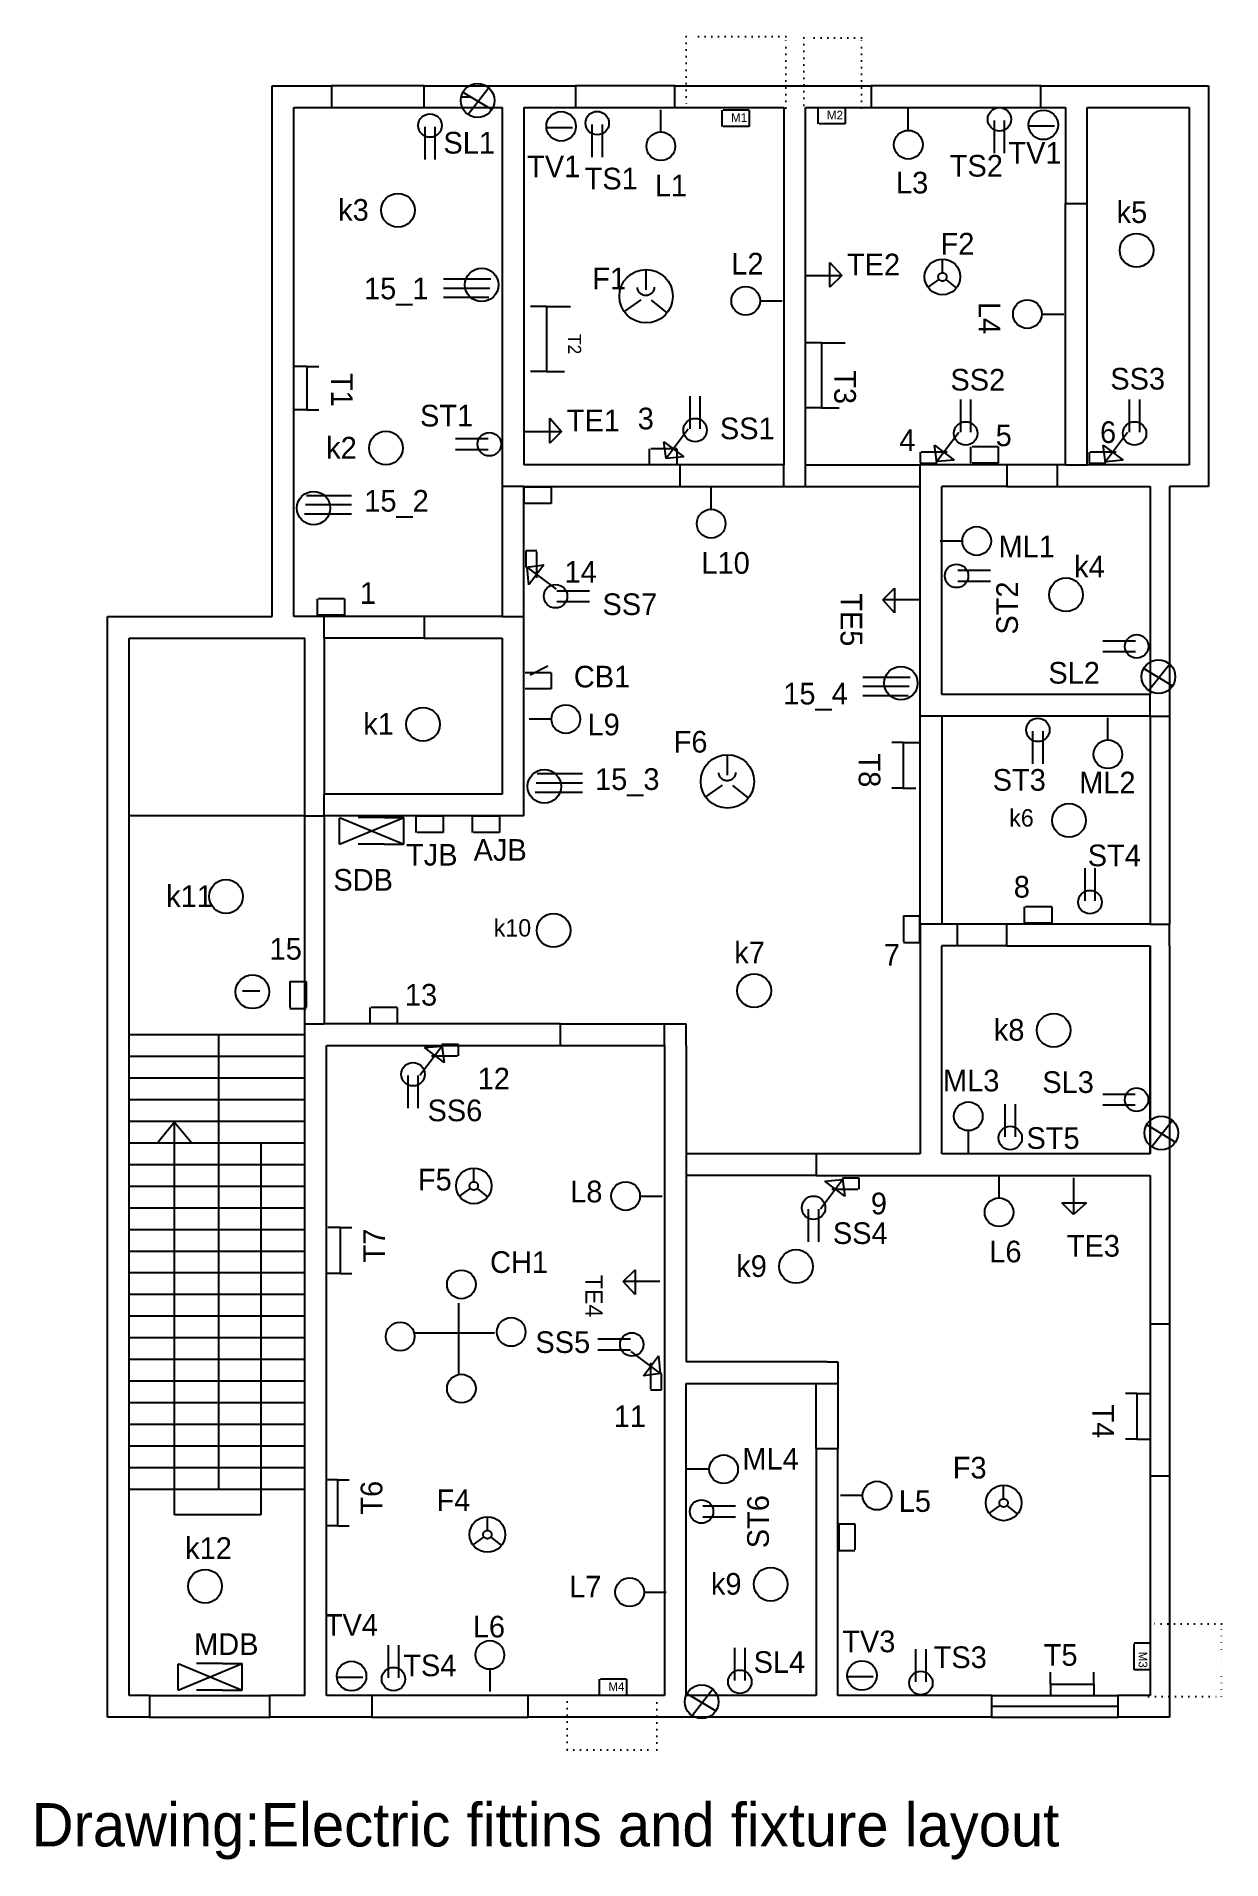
# Model space of a CAD drawing. Header units: inches. Extents: x -643 to -96, y -600 to 241.
import ezdxf

# ---------------------------------------------------------------- set-up
doc = ezdxf.new("R2010")
doc.units = ezdxf.units.IN
doc.header["$MEASUREMENT"] = 0
doc.linetypes.add('ACAD_ISO03W100', pattern=[30, 12, -18])
doc.linetypes.add('ACAD_ISO07W100', pattern=[3, 0, -3])
for name, color, linetype in [('centre', 7, 'ACAD_ISO03W100'), ('LIN2', 7, 'ACAD_ISO07W100'), ('line', 7, 'ACAD_ISO03W100')]:
    doc.layers.add(name, color=color, linetype=linetype)

msp = doc.modelspace()

# ---------------------------------------------------------------- linework, layer by layer
for p, q in [((-533.84, 218.3), (-509.84, 218.3)), ((-533.84, -26.7), (-533.84, 218.3)), ((-509.84, 218.3), (-506.46, 218.3)), ((-509.84, 218.3), (-506.46, 218.3)), ((-506.46, 218.3), (-506.46, 208.3)), ((-463.78, 218.3), (-506.46, 218.3)), ((-463.78, 218.3), (-427.84, 218.3)), ((-463.78, 218.3), (-427.84, 218.3)), ((-463.78, 208.3), (-463.78, 218.3)), ((-446.7, 213.3), (-442.42, 213.3)), ((-445.88, 215.4), (-432.58, 207.33)), ((-433.92, 217.32), (-443.5, 205.1)), ((-427.84, 218.3), (-393.95, 218.3)), ((-393.95, 218.3), (-393.95, 208.3)), ((-348.04, 218.3), (-393.95, 218.3)), ((-348.04, 218.3), (-297.84, 218.3)), ((-348.04, 208.3), (-348.04, 218.3)), ((-297.84, 218.3), (-257.51, 218.3)), ((-257.51, 218.3), (-257.51, 208.3)), ((-179.27, 218.3), (-257.51, 218.3)), ((-179.27, 218.3), (-167.84, 218.3)), ((-179.27, 208.3), (-179.27, 218.3)), ((-167.84, 218.3), (-101.84, 218.3)), ((-101.84, 218.3), (-101.84, 33.3)), ((-523.84, 208.3), (-509.84, 208.3)), ((-523.84, -26.7), (-523.84, 208.3)), ((-509.84, 208.3), (-506.46, 208.3)), ((-506.46, 208.3), (-463.78, 208.3)), ((-463.78, 208.3), (-427.84, 208.3)), ((-427.84, 208.3), (-427.84, 33.3)), ((-417.84, 208.3), (-393.95, 208.3)), ((-417.84, 208.3), (-417.84, 43.3)), ((-393.95, 208.3), (-348.04, 208.3)), ((-354.57, 197.05), (-354.57, 207.27)), ((-348.04, 208.3), (-297.84, 208.3)), ((-297.84, 208.3), (-297.84, 43.3)), ((-287.84, 43.3), (-287.84, 208.3)), ((-287.84, 208.3), (-257.51, 208.3)), ((-257.51, 208.3), (-257.51, 208.14)), ((-257.51, 208.3), (-179.27, 208.3)), ((-240.36, 197.77), (-240.36, 207.99)), ((-200.74, 202.25), (-200.74, 187.22)), ((-195.93, 187.22), (-195.93, 202.25)), ((-179.27, 208.3), (-167.84, 208.3)), ((-167.84, 208.3), (-167.84, 163.92)), ((-167.84, 208.3), (-167.84, 163.92)), ((-157.84, 208.3), (-110.84, 208.3)), ((-157.84, 163.92), (-157.84, 208.3)), ((-110.84, 208.3), (-110.84, 43.3)), ((-463.5, 199.38), (-463.5, 184.34)), ((-458.69, 184.34), (-458.69, 199.38)), ((-386.33, 200.48), (-386.33, 185.45)), ((-381.51, 185.45), (-381.51, 200.48)), ((-167.84, 163.92), (-157.84, 163.92)), ((-167.84, 43.3), (-167.84, 163.92)), ((-157.84, 43.3), (-157.84, 163.92)), ((-276.51, 125.4), (-276.51, 136.83)), ((-276.51, 136.83), (-271.09, 130.82)), ((-224.62, 132.04), (-224.62, 138.33)), ((-432.97, 129.07), (-454.78, 129.07)), ((-361.35, 124.1), (-361.35, 133.53)), ((-287.94, 130.82), (-271.09, 130.82)), ((-271.09, 130.82), (-276.51, 125.4)), ((-226.2, 129), (-231.35, 125.4)), ((-223.1, 128.9), (-218.19, 124.98)), ((-433.44, 124.81), (-454.78, 124.81)), ((-433.92, 120.54), (-454.78, 120.54)), ((-363.73, 119.53), (-371.46, 114.13)), ((-359.08, 119.38), (-351.72, 113.49)), ((-308.78, 119.06), (-298.56, 119.06)), ((-407.26, 116.41), (-414.74, 116.41)), ((-407.26, 116.41), (-407.26, 86.41)), ((-178.82, 112.94), (-168.6, 112.94)), ((-280.47, 99.65), (-287.94, 99.65)), ((-280.47, 99.65), (-280.47, 69.65)), ((-517.92, 88.68), (-523.42, 88.68)), ((-517.92, 88.68), (-517.92, 68.68)), ((-517.92, 88.68), (-512.42, 88.68)), ((-407.26, 86.41), (-414.74, 86.41)), ((-407.26, 86.41), (-399.01, 86.41)), ((-517.92, 68.68), (-523.42, 68.68)), ((-517.92, 68.68), (-512.42, 68.68)), ((-341.15, 75.01), (-341.15, 59.98)), ((-336.34, 59.98), (-336.34, 75.01)), ((-280.47, 69.65), (-287.94, 69.65)), ((-280.47, 69.65), (-272.22, 69.65)), ((-216.31, 73.49), (-216.31, 58.46)), ((-211.49, 58.46), (-211.49, 73.49)), ((-138.39, 73.48), (-138.39, 58.45)), ((-133.58, 58.45), (-133.58, 73.48)), ((-405.79, 53.41), (-405.79, 64.83)), ((-405.79, 64.83), (-400.38, 58.82)), ((-341.97, 59.83), (-352.09, 46.35)), ((-434.31, 55.3), (-449.34, 55.3)), ((-417.23, 58.82), (-400.38, 58.82)), ((-400.38, 58.82), (-405.79, 53.41)), ((-352.09, 46.35), (-353.16, 53.93)), ((-353.16, 53.93), (-344.02, 47.07)), ((-227.24, 44.83), (-228.32, 52.41)), ((-228.32, 52.41), (-219.18, 45.55)), ((-217.12, 58.31), (-227.24, 44.83)), ((-149.32, 44.82), (-150.4, 52.4)), ((-150.4, 52.4), (-141.26, 45.54)), ((-139.21, 58.3), (-149.32, 44.82)), ((-449.34, 50.49), (-434.31, 50.49)), ((-345.84, 43.3), (-417.84, 43.3)), ((-344.02, 47.07), (-352.09, 46.35)), ((-345.84, 43.3), (-345.84, 33.3)), ((-297.84, 43.3), (-345.84, 43.3)), ((-297.84, 33.3), (-297.84, 43.3)), ((-287.84, 33.3), (-287.84, 43.3)), ((-287.84, 43.3), (-234.84, 43.3)), ((-234.91, 49.28), (-234.91, 44.15)), ((-234.91, 44.15), (-227.24, 44.15)), ((-224.84, 43.3), (-234.84, 43.3)), ((-234.84, 33.3), (-234.84, 43.3)), ((-224.84, 43.3), (-234.84, 43.3)), ((-227.24, 44.15), (-227.87, 49.28)), ((-219.18, 45.55), (-227.24, 44.83)), ((-194.84, 43.3), (-224.84, 43.3)), ((-171.71, 43.3), (-194.84, 43.3)), ((-194.84, 43.3), (-194.84, 33.3)), ((-171.71, 43.3), (-171.71, 33.3)), ((-167.84, 43.3), (-171.71, 43.3)), ((-167.84, 43.3), (-157.84, 43.3)), ((-110.84, 43.3), (-157.84, 43.3)), ((-156.99, 49.27), (-156.99, 44.13)), ((-156.99, 44.13), (-149.32, 44.13)), ((-149.32, 44.13), (-149.95, 49.27)), ((-141.26, 45.54), (-149.32, 44.82)), ((-518.11, 29.28), (-497.25, 29.28)), ((-417.84, 33.3), (-427.84, 33.3)), ((-427.84, 33.3), (-427.84, -26.7)), ((-417.84, 33.3), (-345.84, 33.3)), ((-417.84, -26.7), (-417.84, 33.3)), ((-345.84, 33.3), (-297.84, 33.3)), ((-331.34, 22.82), (-331.34, 33.04)), ((-297.84, 33.3), (-287.84, 33.3)), ((-287.84, 33.3), (-234.84, 33.3)), ((-234.84, 23.3), (-234.84, 33.3)), ((-224.84, -62.7), (-224.84, 33.3)), ((-194.84, 33.3), (-224.84, 33.3)), ((-194.84, 33.3), (-171.71, 33.3)), ((-171.71, 33.3), (-128.84, 33.3)), ((-128.84, 33.3), (-128.84, -62.7)), ((-101.84, 33.3), (-119.84, 33.3)), ((-119.84, 33.3), (-119.84, -72.7)), ((-519.06, 20.75), (-497.25, 20.75)), ((-518.59, 25.01), (-497.25, 25.01)), ((-234.84, -72.7), (-234.84, 23.3)), ((-411.72, 3.72), (-416.85, 3.72)), ((-416.85, 3.72), (-416.85, -3.95)), ((-215.43, 8.2), (-225.65, 8.2)), ((-416.85, -3.95), (-411.72, -3.32)), ((-416.17, -3.95), (-408.59, -2.87)), ((-402.69, -14.06), (-416.17, -3.95)), ((-415.45, -12.01), (-416.17, -3.95)), ((-408.59, -2.87), (-415.45, -12.01)), ((-202.48, -5.48), (-217.51, -5.48)), ((-387.51, -14.88), (-402.54, -14.88)), ((-252.16, -19), (-246.75, -13.58)), ((-246.75, -13.58), (-246.75, -25.01)), ((-217.51, -10.3), (-202.48, -10.3)), ((-402.54, -19.69), (-387.51, -19.69)), ((-235.31, -19), (-252.16, -19)), ((-246.75, -25.01), (-252.16, -19)), ((-609.84, -108.7), (-609.84, -26.7)), ((-609.84, -26.7), (-533.84, -26.7)), ((-509.84, -26.7), (-523.84, -26.7)), ((-509.84, -36.7), (-509.84, -26.7)), ((-463.84, -26.7), (-509.84, -26.7)), ((-427.84, -26.7), (-463.84, -26.7)), ((-463.84, -26.7), (-463.84, -31.7)), ((-463.84, -31.7), (-463.84, -36.7)), ((-427.84, -26.7), (-417.84, -26.7)), ((-417.84, -118.7), (-417.84, -26.7)), ((-599.84, -524.7), (-599.84, -36.7)), ((-599.84, -36.7), (-518.84, -36.7)), ((-518.84, -118.7), (-518.84, -36.7)), ((-509.84, -36.7), (-509.84, -108.7)), ((-463.84, -36.7), (-509.84, -36.7)), ((-463.84, -36.7), (-427.84, -36.7)), ((-427.84, -36.7), (-427.84, -108.7)), ((-135.61, -38.03), (-150.65, -38.03)), ((-150.65, -42.85), (-135.61, -42.85)), ((-119.73, -48.67), (-129.31, -60.88)), ((-239.5, -54.76), (-261.31, -54.76)), ((-131.69, -50.58), (-118.39, -58.66)), ((-239.97, -59.02), (-261.31, -59.02)), ((-240.45, -63.28), (-261.31, -63.28)), ((-128.84, -62.7), (-224.84, -62.7)), ((-128.84, -72.7), (-128.84, -62.7)), ((-405.04, -74), (-415.26, -74)), ((-224.84, -72.7), (-234.84, -72.7)), ((-234.84, -168.7), (-234.84, -72.7)), ((-128.84, -72.7), (-224.84, -72.7)), ((-224.84, -72.7), (-224.84, -168.7)), ((-148.27, -83.62), (-148.27, -73.4)), ((-128.84, -72.7), (-128.84, -168.7)), ((-128.84, -72.7), (-119.84, -72.7)), ((-119.84, -72.7), (-119.84, -168.7)), ((-183.01, -79.6), (-183.01, -94.63)), ((-178.19, -94.63), (-178.19, -79.6)), ((-323.81, -99.9), (-323.81, -90.47)), ((-242.7, -84.74), (-247.99, -84.74)), ((-242.7, -84.74), (-242.7, -105.97)), ((-411.65, -99.18), (-390.78, -99.18)), ((-609.84, -224.7), (-609.84, -108.7)), ((-499.84, -108.7), (-509.84, -108.7)), ((-509.84, -118.7), (-509.84, -108.7)), ((-427.84, -108.7), (-499.84, -108.7)), ((-412.6, -107.71), (-390.78, -107.71)), ((-412.12, -103.44), (-390.78, -103.44)), ((-326.19, -104.47), (-333.91, -109.87)), ((-321.54, -104.61), (-314.18, -110.5)), ((-242.7, -105.97), (-247.99, -105.97)), ((-242.7, -105.97), (-236.86, -105.97)), ((-518.84, -118.7), (-599.84, -118.7)), ((-518.84, -214.7), (-518.84, -118.7)), ((-518.84, -118.7), (-509.84, -118.7)), ((-509.84, -118.7), (-509.84, -214.7)), ((-417.84, -118.7), (-509.84, -118.7)), ((-502.82, -119.38), (-473.2, -131.72)), ((-502.82, -131.72), (-473.2, -119.38)), ((-482.27, -119.38), (-473.2, -119.38)), ((-473.2, -131.72), (-473.2, -119.38)), ((-158.95, -142.85), (-158.95, -157.89)), ((-154.14, -157.89), (-154.14, -142.85)), ((-234.84, -168.7), (-234.84, -274.7)), ((-224.84, -168.7), (-234.84, -168.7)), ((-217.67, -168.7), (-224.84, -168.7)), ((-217.67, -178.7), (-217.67, -168.7)), ((-194.84, -168.7), (-217.67, -168.7)), ((-128.84, -168.7), (-194.84, -168.7)), ((-194.84, -178.7), (-194.84, -168.7)), ((-128.84, -168.7), (-119.84, -168.7)), ((-119.84, -178.7), (-119.84, -168.7)), ((-224.84, -274.7), (-224.84, -178.7)), ((-217.67, -178.7), (-224.84, -178.7)), ((-194.84, -178.7), (-217.67, -178.7)), ((-194.84, -178.7), (-128.84, -178.7)), ((-128.84, -178.7), (-128.84, -274.7)), ((-128.84, -274.7), (-128.84, -178.7)), ((-119.84, -178.7), (-119.84, -284.7)), ((-550.78, -199.58), (-550.95, -199.58)), ((-539.61, -199.58), (-547.63, -199.58)), ((-543, -199.9), (-543, -199.9)), ((-518.84, -224.7), (-518.84, -214.7)), ((-518.84, -214.7), (-509.84, -214.7)), ((-400.84, -214.7), (-509.84, -214.7)), ((-400.84, -224.7), (-400.84, -214.7)), ((-400.84, -214.7), (-352.84, -214.7)), ((-352.84, -224.7), (-352.84, -214.7)), ((-352.84, -214.7), (-342.84, -214.7)), ((-342.84, -224.7), (-342.84, -214.7)), ((-609.84, -534.7), (-609.84, -224.7)), ((-518.84, -219.7), (-599.84, -219.7)), ((-558.66, -219.7), (-558.66, -429.7)), ((-518.84, -524.7), (-518.84, -224.7)), ((-508.84, -524.7), (-508.84, -224.7)), ((-508.84, -224.7), (-400.84, -224.7)), ((-465.71, -238.4), (-455.6, -224.93)), ((-463.66, -225.65), (-455.6, -224.93)), ((-454.52, -232.51), (-463.66, -225.65)), ((-447.93, -224.24), (-455.6, -224.24)), ((-455.6, -224.24), (-454.96, -229.38)), ((-455.6, -224.93), (-454.52, -232.51)), ((-447.93, -229.38), (-447.93, -224.24)), ((-400.84, -224.7), (-352.84, -224.7)), ((-352.84, -224.7), (-352.84, -524.7)), ((-342.84, -224.7), (-342.84, -274.7)), ((-518.84, -229.7), (-599.84, -229.7)), ((-518.84, -239.7), (-599.84, -239.7)), ((-471.34, -238.55), (-471.34, -253.59)), ((-466.53, -253.59), (-466.53, -238.55)), ((-518.84, -249.7), (-599.84, -249.7)), ((-195.77, -251.74), (-195.77, -266.77)), ((-190.96, -266.77), (-190.96, -251.74)), ((-135.65, -247.29), (-150.68, -247.29)), ((-150.68, -252.11), (-135.65, -252.11)), ((-518.84, -259.7), (-599.84, -259.7)), ((-578.9, -441.33), (-578.9, -260.11)), ((-118.43, -259.29), (-128.02, -271.51)), ((-212.68, -263.98), (-212.68, -274.2)), ((-130.4, -261.2), (-117.1, -269.28)), ((-518.84, -269.7), (-599.84, -269.7)), ((-539.2, -269.44), (-539.2, -441.33)), ((-282.84, -274.7), (-342.84, -274.7)), ((-342.84, -274.7), (-342.84, -284.7)), ((-234.84, -274.7), (-282.84, -274.7)), ((-282.84, -274.7), (-282.84, -284.7)), ((-128.84, -274.7), (-224.84, -274.7)), ((-518.84, -279.7), (-599.84, -279.7)), ((-440.86, -287.56), (-440.86, -281.27)), ((-282.84, -284.7), (-342.84, -284.7)), ((-342.84, -284.7), (-342.84, -370.7)), ((-282.84, -284.7), (-128.84, -284.7)), ((-263.1, -285.9), (-270.77, -285.9)), ((-270.77, -285.9), (-270.14, -291.04)), ((-263.1, -291.04), (-263.1, -285.9)), ((-198.51, -295.04), (-198.51, -284.83)), ((-164.14, -285.8), (-164.14, -302.65)), ((-128.84, -284.7), (-128.84, -353.13)), ((-119.84, -284.7), (-119.84, -353.13)), ((-518.84, -289.7), (-599.84, -289.7)), ((-442.44, -290.6), (-447.59, -294.2)), ((-439.35, -290.7), (-434.44, -294.62)), ((-364.17, -294.19), (-353.96, -294.19)), ((-280.89, -300.07), (-270.77, -286.59)), ((-278.83, -287.31), (-270.77, -286.59)), ((-269.69, -294.17), (-278.83, -287.31)), ((-270.77, -286.59), (-269.69, -294.17)), ((-518.84, -299.7), (-599.84, -299.7)), ((-286.52, -300.22), (-286.52, -315.25)), ((-281.7, -315.25), (-281.7, -300.22)), ((-164.14, -302.65), (-169.55, -297.24)), ((-169.55, -297.24), (-158.12, -297.24)), ((-158.12, -297.24), (-164.14, -302.65)), ((-518.84, -309.7), (-599.84, -309.7)), ((-502.41, -308.77), (-508.25, -308.77)), ((-502.41, -329.99), (-502.41, -308.77)), ((-502.41, -308.77), (-497.12, -308.77)), ((-518.84, -319.7), (-599.84, -319.7)), ((-518.84, -329.7), (-599.84, -329.7)), ((-502.41, -329.99), (-497.12, -329.99)), ((-371.89, -333.66), (-366.48, -328.25)), ((-355.04, -333.66), (-371.89, -333.66)), ((-366.48, -339.67), (-371.89, -333.66)), ((-366.48, -328.25), (-366.48, -339.67)), ((-518.84, -339.7), (-599.84, -339.7)), ((-448, -343.69), (-448, -376.09)), ((-518.84, -349.7), (-599.84, -349.7)), ((-128.84, -353.13), (-119.84, -353.13)), ((-128.84, -353.13), (-128.84, -423.55)), ((-119.84, -353.13), (-119.84, -423.55)), ((-518.84, -359.7), (-599.84, -359.7)), ((-467.88, -357.28), (-431.27, -357.28)), ((-368.56, -360.29), (-383.6, -360.29)), ((-518.84, -369.7), (-599.84, -369.7)), ((-383.6, -365.1), (-368.56, -365.1)), ((-368.41, -365.92), (-354.93, -376.04)), ((-362.52, -377.11), (-355.66, -367.98)), ((-355.66, -367.98), (-354.93, -376.04)), ((-354.93, -376.04), (-362.52, -377.11)), ((-354.25, -376.04), (-359.39, -376.67)), ((-354.25, -383.7), (-354.25, -376.04)), ((-277.84, -370.7), (-342.84, -370.7)), ((-277.84, -370.7), (-272.84, -370.7)), ((-272.84, -370.7), (-272.84, -380.7)), ((-518.84, -379.7), (-599.84, -379.7)), ((-359.39, -383.7), (-354.25, -383.7)), ((-342.84, -524.7), (-342.84, -380.7)), ((-342.84, -380.7), (-282.84, -380.7)), ((-282.84, -410.7), (-282.84, -380.7)), ((-282.84, -380.7), (-272.84, -380.7)), ((-272.84, -380.7), (-272.84, -410.7)), ((-134.92, -385.25), (-140.21, -385.25)), ((-134.92, -385.25), (-134.92, -406.48)), ((-518.84, -389.7), (-599.84, -389.7)), ((-518.84, -399.7), (-599.84, -399.7)), ((-518.84, -409.7), (-599.84, -409.7)), ((-282.84, -410.7), (-282.84, -524.7)), ((-282.84, -410.7), (-272.84, -410.7)), ((-272.84, -524.7), (-272.84, -410.7)), ((-134.92, -406.48), (-140.21, -406.48)), ((-134.92, -406.48), (-129.09, -406.48)), ((-518.84, -419.7), (-599.84, -419.7)), ((-332.21, -420.29), (-342.43, -420.29)), ((-503.63, -425.17), (-508.84, -425.17)), ((-503.63, -446.4), (-503.63, -425.17)), ((-503.63, -425.17), (-498.34, -425.17)), ((-196.38, -433.88), (-196.38, -427.59)), ((-119.84, -423.55), (-128.84, -423.55)), ((-128.84, -423.55), (-128.84, -524.7)), ((-119.84, -423.55), (-119.84, -534.7)), ((-518.84, -429.7), (-599.84, -429.7)), ((-320.16, -437.39), (-335.19, -437.39)), ((-261.44, -432.47), (-271.65, -432.47)), ((-197.96, -436.92), (-203.11, -440.53)), ((-194.87, -437.02), (-189.95, -440.95)), ((-539.2, -441.33), (-578.9, -441.33)), ((-434.58, -448.49), (-434.58, -442.2)), ((-335.19, -442.21), (-320.16, -442.21)), ((-503.63, -446.4), (-498.34, -446.4)), ((-436.17, -451.53), (-441.32, -455.14)), ((-433.07, -451.63), (-428.16, -455.56)), ((-362.33, -477.05), (-352.11, -477.05)), ((-480.34, -501.52), (-480.34, -516.56)), ((-475.53, -516.56), (-475.53, -501.52)), ((-320.51, -502.76), (-320.51, -517.79)), ((-315.7, -517.79), (-315.7, -502.76)), ((-236.99, -503.32), (-236.99, -518.35)), ((-232.17, -518.35), (-232.17, -503.32)), ((-577.35, -510), (-547.72, -522.34)), ((-577.35, -522.34), (-547.72, -510)), ((-556.79, -510), (-547.72, -510)), ((-547.72, -522.34), (-547.72, -510)), ((-433.48, -512.65), (-433.48, -522.87)), ((-174.76, -519.48), (-174.76, -513.98)), ((-174.76, -519.48), (-154.76, -519.48)), ((-174.76, -519.48), (-174.76, -524.7)), ((-154.76, -519.48), (-154.76, -513.98)), ((-154.76, -519.48), (-154.76, -524.7)), ((-590.53, -524.7), (-599.84, -524.7)), ((-590.53, -524.7), (-590.53, -534.7)), ((-590.53, -524.7), (-534.92, -524.7)), ((-518.84, -524.7), (-534.92, -524.7)), ((-534.92, -534.7), (-534.92, -524.7)), ((-487.72, -524.7), (-508.84, -524.7)), ((-487.72, -534.7), (-487.72, -524.7)), ((-415.94, -524.7), (-487.72, -524.7)), ((-352.84, -524.7), (-415.94, -524.7)), ((-415.94, -524.7), (-415.94, -534.7)), ((-282.84, -524.7), (-342.84, -524.7)), ((-342.51, -523.77), (-329.21, -531.84)), ((-330.54, -521.85), (-340.13, -534.07)), ((-201.92, -524.7), (-143.72, -524.7)), ((-201.92, -529.7), (-143.72, -529.7)), ((-590.53, -534.7), (-609.84, -534.7)), ((-590.53, -534.7), (-534.92, -534.7)), ((-509.84, -534.7), (-534.92, -534.7)), ((-487.72, -534.7), (-509.84, -534.7)), ((-487.72, -534.7), (-415.94, -534.7)), ((-343.84, -534.7), (-415.94, -534.7)), ((-273.84, -534.7), (-343.84, -534.7)), ((-201.92, -534.7), (-143.72, -534.7))]:
    msp.add_line(p, q)
at = {"color": 0}
for p, q in [((-201.92, -524.7), (-272.84, -524.7)), ((-201.92, -524.7), (-201.92, -534.7)), ((-128.84, -524.7), (-143.72, -524.7)), ((-143.72, -524.7), (-143.72, -534.7)), ((-201.92, -534.7), (-273.84, -534.7)), ((-119.84, -534.7), (-143.72, -534.7))]:
    msp.add_line(p, q, dxfattribs=at)
for centre, radius in [((-439.12, 211.54), 7.78), ((-461.09, 199.98), 5.42), ((-400.58, 199.6), 6.81), ((-383.92, 201.08), 5.42), ((-198.33, 202.85), 5.42), ((-178.05, 200.28), 6.81), ((-354.57, 190.43), 6.62), ((-240.36, 191.15), 6.62), ((-475.86, 160.88), 7.78), ((-135.06, 142.39), 7.78), ((-224.62, 130.11), 8.22), ((-437.24, 126.42), 7.71), ((-361.35, 121.19), 12.33), ((-315.4, 119.06), 6.62), ((-185.44, 112.94), 6.62), ((-338.75, 59.38), 5.42), ((-213.9, 57.86), 5.42), ((-135.98, 57.85), 5.42), ((-481.39, 51.1), 7.78), ((-433.71, 52.89), 5.42), ((-514.79, 23.4), 7.71), ((-331.34, 16.2), 6.62), ((-208.81, 8.2), 6.62), ((-218.11, -7.89), 5.42), ((-403.14, -17.29), 5.42), ((-167.59, -16.63), 7.78), ((-135.01, -40.44), 5.42), ((-243.77, -57.4), 7.71), ((-124.94, -54.45), 7.78), ((-464.28, -76.4), 7.78), ((-398.42, -74), 6.62), ((-180.6, -79), 5.42), ((-148.27, -90.24), 6.62), ((-323.81, -102.8), 12.33), ((-408.32, -105.06), 7.71), ((-166.21, -120.78), 7.78), ((-555.2, -155.9), 7.78), ((-156.55, -158.49), 5.42), ((-404.07, -171.55), 7.78), ((-543, -199.9), 7.78), ((-311.49, -199.38), 7.78), ((-173.31, -217.65), 7.78), ((-468.93, -237.95), 5.42), ((-212.68, -257.36), 6.62), ((-135.05, -249.7), 5.42), ((-123.64, -265.07), 7.78), ((-193.36, -267.37), 5.42), ((-440.86, -289.49), 8.22), ((-370.8, -294.19), 6.62), ((-284.11, -299.61), 5.42), ((-198.51, -301.67), 6.62), ((-292.17, -326.69), 7.78), ((-446.61, -334.98), 6.62), ((-474.85, -359.02), 6.62), ((-423.6, -356.93), 6.62), ((-367.96, -362.7), 5.42), ((-446.61, -383.05), 6.62), ((-325.59, -420.29), 6.62), ((-254.82, -432.47), 6.62), ((-196.38, -435.81), 8.22), ((-335.79, -439.8), 5.42), ((-434.58, -450.42), 8.22), ((-564.86, -474.29), 7.78), ((-368.95, -477.05), 6.62), ((-303.86, -473.37), 7.78), ((-433.48, -506.03), 6.62), ((-497.28, -515.77), 6.81), ((-477.94, -517.16), 5.42), ((-318.11, -518.4), 5.42), ((-261.77, -515.51), 6.81), ((-335.75, -527.63), 7.78), ((-234.58, -518.95), 5.42)]:
    msp.add_circle(centre, radius)
at = {"layer": 'centre'}
for p, q in [((-313.75, 207.08), (-326.25, 207.08)), ((-326.25, 199.58), (-326.25, 207.08)), ((-313.75, 207.08), (-313.75, 199.58)), ((-269.53, 208.21), (-282.03, 208.21)), ((-282.03, 200.71), (-282.03, 208.21)), ((-269.53, 208.21), (-269.53, 200.71)), ((-407.36, 199.11), (-393.79, 199.11)), ((-400.58, 199.6), (-400.58, 199.6)), ((-313.75, 199.58), (-326.25, 199.58)), ((-269.53, 200.71), (-282.03, 200.71)), ((-184.84, 199.8), (-171.26, 199.8)), ((-178.05, 200.28), (-178.05, 200.28)), ((-407.26, 116.41), (-396.26, 116.41)), ((-280.47, 99.65), (-269.47, 99.65)), ((-347.25, 50.8), (-359.75, 50.8)), ((-359.75, 43.3), (-359.75, 50.8)), ((-347.25, 50.8), (-347.25, 43.3)), ((-198.96, 51.63), (-211.46, 51.63)), ((-211.46, 44.13), (-211.46, 51.63)), ((-198.96, 51.63), (-198.96, 44.13)), ((-347.25, 43.3), (-359.75, 43.3)), ((-222.41, 49.28), (-234.91, 49.28)), ((-198.96, 44.13), (-211.46, 44.13)), ((-144.49, 49.27), (-156.99, 49.27)), ((-405.16, 33.07), (-417.66, 33.07)), ((-417.66, 25.57), (-417.66, 33.07)), ((-405.16, 25.57), (-417.66, 25.57)), ((-405.16, 33.07), (-405.16, 25.57)), ((-411.72, -8.78), (-411.72, 3.72)), ((-500.52, -18.56), (-513.02, -18.56)), ((-513.02, -26.06), (-513.02, -18.56)), ((-500.52, -18.56), (-500.52, -26.06)), ((-500.52, -26.06), (-513.02, -26.06)), ((-405.23, -52.58), (-417.73, -52.58)), ((-417.73, -60.08), (-417.73, -52.58)), ((-405.23, -52.58), (-405.23, -60.08)), ((-405.23, -60.08), (-417.73, -60.08)), ((-242.7, -84.74), (-234.92, -84.74)), ((-482.27, -119.38), (-502.82, -119.38)), ((-502.82, -131.72), (-502.82, -119.38)), ((-455.02, -118.86), (-467.52, -118.86)), ((-467.52, -126.36), (-467.52, -118.86)), ((-455.02, -118.86), (-455.02, -126.36)), ((-428.97, -118.86), (-441.47, -118.86)), ((-441.47, -126.36), (-441.47, -118.86)), ((-428.97, -118.86), (-428.97, -126.36)), ((-482.27, -131.72), (-502.82, -131.72)), ((-455.02, -126.36), (-467.52, -126.36)), ((-428.97, -126.36), (-441.47, -126.36)), ((-242.64, -164.86), (-242.64, -177.36)), ((-242.64, -164.86), (-235.14, -164.86)), ((-235.14, -164.86), (-235.14, -177.36)), ((-174.22, -160.65), (-186.72, -160.65)), ((-186.72, -168.15), (-186.72, -160.65)), ((-174.22, -168.15), (-186.72, -168.15)), ((-174.22, -160.65), (-174.22, -168.15)), ((-235.14, -177.36), (-242.64, -177.36)), ((-525.77, -195.19), (-525.77, -207.69)), ((-525.77, -195.19), (-518.27, -195.19)), ((-518.27, -195.19), (-518.27, -207.69)), ((-518.27, -207.69), (-525.77, -207.69)), ((-476.24, -207.2), (-488.74, -207.2)), ((-488.74, -214.7), (-488.74, -207.2)), ((-476.24, -207.2), (-476.24, -214.7)), ((-476.24, -214.7), (-488.74, -214.7)), ((-460.43, -229.38), (-447.93, -229.38)), ((-275.6, -291.04), (-263.1, -291.04)), ((-502.41, -329.99), (-508.84, -329.99)), ((-359.39, -371.2), (-359.39, -383.7)), ((-134.92, -385.25), (-128.84, -385.25)), ((-272.47, -445.42), (-272.47, -457.92)), ((-272.47, -445.42), (-264.97, -445.42)), ((-264.97, -445.42), (-264.97, -457.92)), ((-503.63, -446.4), (-508.84, -446.4)), ((-264.97, -457.92), (-272.47, -457.92)), ((-136.17, -512.91), (-136.17, -500.41)), ((-136.17, -500.41), (-128.67, -500.41)), ((-128.67, -512.91), (-128.67, -500.41)), ((-556.79, -510), (-577.35, -510)), ((-577.35, -522.34), (-577.35, -510)), ((-128.67, -512.91), (-136.17, -512.91)), ((-504.07, -516.25), (-490.5, -516.25)), ((-497.28, -515.77), (-497.28, -515.77)), ((-370.33, -517.18), (-382.83, -517.18)), ((-382.83, -524.68), (-382.83, -517.18)), ((-370.33, -517.18), (-370.33, -524.68)), ((-268.56, -515.99), (-254.98, -515.99)), ((-261.77, -515.51), (-261.77, -515.51)), ((-556.79, -522.34), (-577.35, -522.34)), ((-370.33, -524.68), (-382.83, -524.68))]:
    msp.add_line(p, q, dxfattribs=at)
at = {"layer": 'LIN2'}
for p, q in [((-296.95, 241.1), (-342.86, 241.1)), ((-342.86, 241.1), (-342.86, 207.51)), ((-296.95, 208.15), (-296.95, 241.1)), ((-262.04, 240.46), (-288.55, 240.46)), ((-288.55, 240.46), (-288.55, 204.92)), ((-262.04, 208.15), (-262.04, 240.46)), ((-95.84, -491.6), (-128.17, -491.6)), ((-95.84, -525.2), (-95.84, -491.6)), ((-397.81, -524.55), (-397.81, -549.75)), ((-356.42, -549.75), (-356.42, -524.55)), ((-129.47, -525.2), (-95.84, -525.2)), ((-397.81, -549.75), (-356.42, -549.75))]:
    msp.add_line(p, q, dxfattribs=at)
at = {"layer": 'line'}
for p, q in [((-414.89, -53.56), (-406.67, -49.45)), ((-482.27, -131.72), (-473.2, -131.72)), ((-578.9, -260.11), (-586.68, -269.44)), ((-578.9, -260.11), (-571.11, -269.44)), ((-556.79, -522.34), (-547.72, -522.34))]:
    msp.add_line(p, q, dxfattribs=at)
for centre, radius in [((-361.5, 125.38), 3.87), ((-224.62, 130.11), 1.93), ((-323.96, -98.61), 3.87), ((-440.86, -289.49), 1.93), ((-196.38, -435.81), 1.93), ((-434.58, -450.42), 1.93)]:
    msp.add_circle(centre, radius, dxfattribs=at)

# ---------------------------------------------------------------- texts
at = {"color": 1, "attachment_point": 1}
for s, insert, char_height, width in [('M1', (-322.18, 205.67), 4, 26.4816), ('M2', (-277.95, 206.8), 4, 26.4816), ('TE2', (-268.68, 140.83), 10, 26.4816), ('15_1', (-491.53, 129.79), 10, 35.1795), ('TE1', (-397.97, 68.83), 10, 26.4816), ('3', (-365.23, 69.74), 10, 12.2768), ('4', (-244.54, 59.77), 10, 12.2768), ('5', (-200.07, 61.97), 10, 12.2768), ('6', (-151.91, 63.45), 10, 12.2768), ('15_2', (-491.4, 31.75), 10, 35.1795), ('14', (-399.01, -1.05), 10, 12.2768), ('1', (-493.42, -10.81), 10, 12.2768), ('15_4', (-298.06, -57.27), 10, 35.1795), ('15_3', (-384.93, -96.71), 10, 35.1795), ('SDB', (-505.67, -143.23), 10, 23.8483), ('8', (-191.7, -146.42), 10, 12.2768), ('15', (-535.09, -175.07), 10, 13.0568), ('7', (-251.67, -177.86), 10, 12.2768), ('13', (-472.65, -196.26), 10, 12.2768), ('12', (-439.09, -234.97), 10, 12.2768), ('9', (-257.66, -292.62), 10, 12.2768), ('11', (-376.29, -390.85), 10, 12.2768), ('MDB', (-569.94, -496.04), 10, 26.3153), ('M4', (-378.76, -518.59), 4, 26.4816)]:
    msp.add_mtext(s, dxfattribs=dict(at, insert=insert, char_height=char_height, width=width))
at = {"attachment_point": 1}
for s, insert, char_height, width in [('SL1', (-454.88, 197.04), 10, 26.4816), ('TS2', (-221.24, 186.41), 10, 26.4816), ('TS1', (-389.74, 180.49), 10, 26.4816), ('L1', (-357.33, 177.29), 10, 33.4564), ('L3', (-246.04, 178.64), 10, 26.4816), ('k3', (-503.45, 166.05), 10, 16.9785), ('k5', (-144.26, 165.01), 10, 16.9785), ('F2', (-225.48, 150.44), 10, 26.4816), ('L2', (-322.05, 141.22), 10, 33.4564), ('F1', (-386.19, 134.39), 10, 39.7224), ('SS2', (-220.93, 87.65), 10, 26.4816), ('SS3', (-147.17, 88.1), 10, 26.4816), ('ST1', (-465.67, 71.07), 10, 26.4816), ('SS1', (-327.31, 65.18), 10, 26.4816), ('k2', (-508.98, 56.27), 10, 16.9785), ('ML1', (-198.77, 10.69), 10, 26.4816), ('L10', (-335.84, 3.08), 10, 26.4816), ('k4', (-163.86, 1.38), 10, 16.9785), ('SS7', (-381.49, -15.98), 10, 26.4816), ('SL2', (-175.75, -47.63), 10, 26.4816), ('k1', (-491.87, -71.24), 10, 16.9785), ('L9', (-388.38, -71.51), 10, 26.4816), ('F6', (-348.65, -79.46), 10, 39.7224), ('ST3', (-201.44, -97.08), 10, 26.4816), ('ML2', (-161.54, -98.28), 10, 26.4816), ('k6', (-193.8, -115.61), 8, 16.9785), ('ST4', (-157.58, -131.93), 10, 26.4816), ('k11', (-582.8, -150.74), 10, 16.9785), ('k10', (-431.66, -166.38), 8, 16.9785), ('k7', (-320.69, -176.76), 10, 16.9785), ('k8', (-200.9, -212.48), 10, 16.9785), ('ML3', (-224.35, -235.87), 10, 26.4816), ('SL3', (-178.55, -236.59), 10, 26.4816), ('SS6', (-462.22, -249.64), 10, 26.4816), ('ST5', (-185.85, -262.41), 10, 26.4816), ('F5', (-466.65, -281.61), 10, 26.4816), ('L8', (-396.39, -287.09), 10, 26.4816), ('SS4', (-275.17, -306.3), 10, 26.4816), ('CH1', (-433.36, -319.66), 10, 27.1929), ('L6', (-203.01, -314.78), 10, 26.4816), ('TE3', (-167.23, -312.14), 10, 26.4816), ('k9', (-319.76, -321.52), 10, 16.9785), ('SS5', (-412.45, -356.62), 10, 26.4816), ('ML4', (-316.93, -410.42), 10, 26.4816), ('F3', (-219.86, -414.56), 10, 26.4816), ('F4', (-458.07, -429.63), 10, 26.4816), ('L5', (-244.77, -429.97), 10, 26.4816), ('k12', (-574.06, -451.67), 10, 16.9785), ('L7', (-396.85, -469.49), 10, 26.4816), ('k9', (-331.45, -468.2), 10, 16.9785), ('L6', (-441.33, -487.93), 10, 26.4816), ('SL4', (-311.75, -504.29), 10, 26.4816), ('TS3', (-228.68, -502.08), 10, 26.4816), ('T5', (-177.88, -501.03), 10, 26.4816), ('TS4', (-473.43, -505.82), 10, 26.4816)]:
    msp.add_mtext(s, dxfattribs=dict(at, insert=insert, char_height=char_height, width=width))
at = {"color": 6, "char_height": 10, "width": 21.1853, "attachment_point": 1}
for s, insert in [('TV1', (-416.26, 186.15)), ('TV1', (-194.19, 192.37)), ('TV4', (-509.62, -487.18)), ('TV3', (-270.87, -494.76))]:
    msp.add_mtext(s, dxfattribs=dict(at, insert=insert))
at = {"attachment_point": 1}
for s, insert, char_height, width, rotation in [('L4', (-197.95, 118.62), 10, 26.4816, 270), ('T2', (-391.34, 103.77), 6, 39.7224, 270), ('T1', (-496.69, 85.79), 10, 26.4816, 270), ('T3', (-264.55, 87.01), 10, 39.7224, 270), ('ST2', (-199.8, -35), 10, 26.4816, 90), ('T8', (-253.25, -89.89), 10, 28.1034, 270), ('T7', (-491.86, -324.85), 10, 28.1034, 90), ('T4', (-145.48, -390.4), 10, 28.1034, 270), ('T6', (-493.08, -441.25), 10, 28.1034, 90), ('ST6', (-314.71, -456.76), 10, 26.4816, 90)]:
    msp.add_mtext(s, dxfattribs=dict(at, insert=insert, char_height=char_height, width=width, rotation=rotation))
at = {"color": 1, "width": 26.4816, "attachment_point": 1, "rotation": 270}
for s, insert, char_height in [('TE5', (-261.65, -15.9), 10), ('TE4', (-381.38, -330.56), 8), ('M3', (-130.08, -504.49), 4)]:
    msp.add_mtext(s, dxfattribs=dict(at, insert=insert, char_height=char_height))
at = {"layer": 'line', "color": 6, "char_height": 10, "attachment_point": 1}
for s, insert, width in [('CB1', (-394.7, -49.4), 17.2695), ('AJB', (-440.96, -129.42), 19.7365)]:
    msp.add_mtext(s, dxfattribs=dict(at, insert=insert, width=width))
at = {"layer": 'line', "color": 1, "insert": (-472.15, -131.63), "char_height": 10, "width": 15.6247, "attachment_point": 1}
msp.add_mtext('TJB', dxfattribs=at)
at = {"layer": 'line', "insert": (-644.86, -574.42), "char_height": 20, "width": 706.1218, "attachment_point": 1}
msp.add_mtext('Drawing:Electric fittins and fixture layout', dxfattribs=at)

doc.saveas('drawing.dxf')
